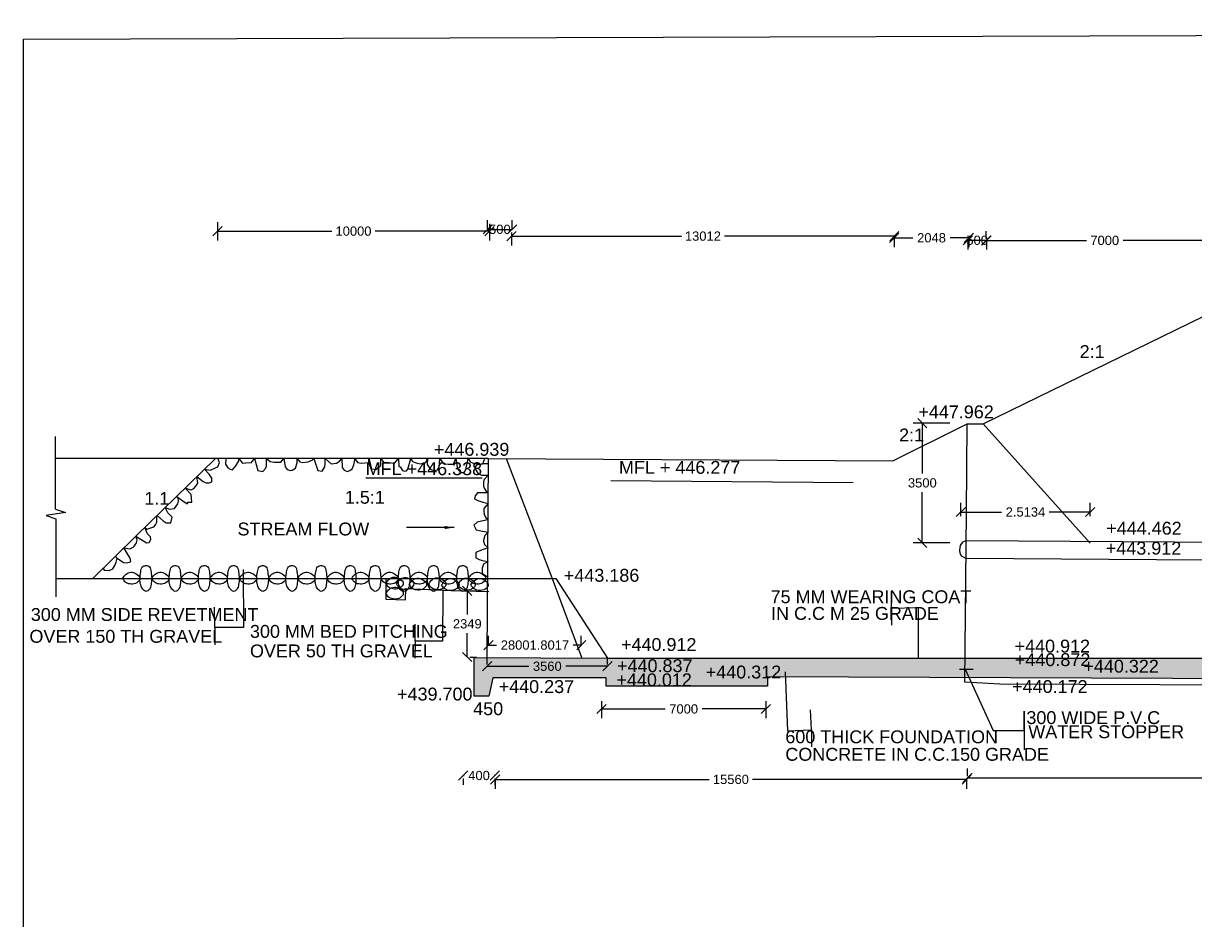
# Model space of a CAD drawing. Header units: inches. Extents: x 112 to 101600, y 95 to 62139.
# Drawn here: x 112.84 to 135.6, y 145.14 to 162.56 of the extents above; entities that cross this region are included whole.
import ezdxf

# ---------------------------------------------------------------- set-up
doc = ezdxf.new("R2010")
doc.units = ezdxf.units.IN
doc.header["$MEASUREMENT"] = 0
doc.layers.add('DRAWING', color=7, linetype='Continuous')
doc.styles.get("Standard").update_dxf_attribs({"font": 'arial.ttf'})
doc.dimstyles.get("Standard").update_dxf_attribs({"dimtxt": 0.18, "dimasz": 0.18, "dimexe": 0.18, "dimexo": 0.0625, "dimgap": 0.09, "dimtad": 0, "dimtih": 1, "dimtoh": 1, "dimdec": 4, "dimzin": 0, "dimdsep": 46, "dimtxsty": 'Standard', "dimblk": 'OBLIQUE', "dimcen": 0.09, "dimadec": 0, "dimazin": 0, "dimtfac": 1, "dimtdec": 4, "dimtofl": 0, "dimtmove": 0, "dimatfit": 3, "dimfxl": 1, "dimtolj": 1, "dimtzin": 0, "dimarcsym": 0})
pattern_1 = [(50, (0, 0), (0.3586301, -0.03137607), [0.0375, -0.4125]), (355, (0, 0), (-0.06937567, 0.37609607), [0.03, -0.33]), (100.4514, (0.0299, -0.0026), (0.2892547, 0.34471977), [0.0318701, -0.35057106]), (46.1842, (0, 0.1), (0.5336205, -0.0827595), [0.05625, -0.61875]), (96.6356, (0.04447, 0.0931), (0.4673314, 0.4870589), [0.0478051, -0.5258565]), (351.1842, (0, 0.1), (0.467331, 0.4870593), [0.045, -0.495]), (21, (0.05, 0.075), (0.29845353, -0.20130945), [0.0375, -0.4125]), (326, (0.05, 0.075), (0.12165767, 0.362575), [0.03, -0.33]), (71.4514, (0.07487, 0.05822), (0.4201113, 0.16126525), [0.0318701, -0.35057106]), (37.5, (0, 0), (0.00607993, 0.16644693), [0, -0.326, 0, -0.335, 0, -0.33125]), (7.5, (0, 0), (0.13153477, 0.19720586), [0, -0.191, 0, -0.3185, 0, -0.12625]), (327.5, (-0.1115, 0), (0.26691122, -0.011277436), [0, -0.125, 0, -0.39, 0, -0.5175]), (317.5, (-0.1615, 0), (0.29159308, 0.0500525), [0, -0.1625, 0, -0.259, 0, -0.3675])]

# ---------------------------------------------------------------- blocks, each defined once
blk = doc.blocks.new('_Oblique')
at = {"color": 0, "linetype": 'ByBlock', "lineweight": -2}
blk.add_line((-0.5, -0.5), (0.5, 0.5), dxfattribs=at)
blk = doc.blocks.new('*D193')
at = {"layer": 'Defpoints', "color": 0, "transparency": 16777216}
for p in [(116.612, 158.755), (121.901, 158.728), (121.901, 158.52)]:
    blk.add_point(p, dxfattribs=at)
at = {"layer": 'DRAWING', "color": 0, "lineweight": -2, "transparency": 16777216}
for p, q in [((116.612, 158.692), (116.612, 158.34)), ((121.901, 158.665), (121.901, 158.34)), ((116.612, 158.52), (118.837, 158.52)), ((121.901, 158.52), (119.676, 158.52))]:
    blk.add_line(p, q, dxfattribs=at)
at = {"layer": 'DRAWING', "color": 0, "lineweight": -2, "transparency": 16777216, "xscale": 0.18, "yscale": 0.18, "zscale": 0.18, "rotation": 180}
blk.add_blockref('_Oblique', (116.612, 158.52), dxfattribs=at)
at = {"layer": 'DRAWING', "color": 0, "lineweight": -2, "transparency": 16777216, "xscale": 0.18, "yscale": 0.18, "zscale": 0.18}
blk.add_blockref('_Oblique', (121.901, 158.52), dxfattribs=at)
at = {"layer": 'DRAWING', "color": 0, "transparency": 16777216, "insert": (119.257, 158.52), "char_height": 0.18, "attachment_point": 5}
blk.add_mtext('\\A1;10000', dxfattribs=at)
blk = doc.blocks.new('*D194')
at = {"layer": 'Defpoints', "color": 0, "transparency": 16777216}
for p in [(121.864, 158.508), (122.338, 158.555), (122.338, 158.496)]:
    blk.add_point(p, dxfattribs=at)
at = {"layer": 'DRAWING', "color": 0, "lineweight": -2, "transparency": 16777216}
for p, q in [((121.864, 158.57), (121.864, 158.735)), ((122.338, 158.558), (122.338, 158.735)), ((121.864, 158.555), (122.338, 158.555))]:
    blk.add_line(p, q, dxfattribs=at)
at = {"layer": 'DRAWING', "color": 0, "lineweight": -2, "transparency": 16777216, "xscale": 0.18, "yscale": 0.18, "zscale": 0.18, "rotation": 180}
blk.add_blockref('_Oblique', (121.864, 158.555), dxfattribs=at)
at = {"layer": 'DRAWING', "color": 0, "lineweight": -2, "transparency": 16777216, "xscale": 0.18, "yscale": 0.18, "zscale": 0.18}
blk.add_blockref('_Oblique', (122.338, 158.555), dxfattribs=at)
at = {"layer": 'DRAWING', "color": 0, "transparency": 16777216, "insert": (122.101, 158.555), "char_height": 0.18, "attachment_point": 5}
blk.add_mtext('\\A1;500', dxfattribs=at)
blk = doc.blocks.new('*D195')
at = {"layer": 'Defpoints', "color": 0, "transparency": 16777216}
for p in [(122.327, 158.555), (129.767, 158.476), (129.767, 158.423)]:
    blk.add_point(p, dxfattribs=at)
at = {"layer": 'DRAWING', "color": 0, "lineweight": -2, "transparency": 16777216}
for p, q in [((122.327, 158.493), (122.327, 158.243)), ((122.327, 158.423), (125.628, 158.423)), ((129.767, 158.423), (126.467, 158.423)), ((129.767, 158.413), (129.767, 158.243))]:
    blk.add_line(p, q, dxfattribs=at)
at = {"layer": 'DRAWING', "color": 0, "lineweight": -2, "transparency": 16777216, "xscale": 0.18, "yscale": 0.18, "zscale": 0.18, "rotation": 180}
blk.add_blockref('_Oblique', (122.327, 158.423), dxfattribs=at)
at = {"layer": 'DRAWING', "color": 0, "lineweight": -2, "transparency": 16777216, "xscale": 0.18, "yscale": 0.18, "zscale": 0.18}
blk.add_blockref('_Oblique', (129.767, 158.423), dxfattribs=at)
at = {"layer": 'DRAWING', "color": 0, "transparency": 16777216, "insert": (126.047, 158.423), "char_height": 0.18, "attachment_point": 5}
blk.add_mtext('\\A1;13012', dxfattribs=at)
blk = doc.blocks.new('*D196')
at = {"layer": 'Defpoints', "color": 0, "transparency": 16777216}
for p in [(129.763, 158.409), (131.216, 158.409), (131.216, 158.39)]:
    blk.add_point(p, dxfattribs=at)
at = {"layer": 'DRAWING', "color": 0, "lineweight": -2, "transparency": 16777216}
for p, q in [((129.763, 158.39), (130.129, 158.39)), ((129.763, 158.346), (129.763, 158.21)), ((131.216, 158.39), (130.85, 158.39)), ((131.216, 158.346), (131.216, 158.21))]:
    blk.add_line(p, q, dxfattribs=at)
at = {"layer": 'DRAWING', "color": 0, "lineweight": -2, "transparency": 16777216, "xscale": 0.18, "yscale": 0.18, "zscale": 0.18, "rotation": 180}
blk.add_blockref('_Oblique', (129.763, 158.39), dxfattribs=at)
at = {"layer": 'DRAWING', "color": 0, "lineweight": -2, "transparency": 16777216, "xscale": 0.18, "yscale": 0.18, "zscale": 0.18}
blk.add_blockref('_Oblique', (131.216, 158.39), dxfattribs=at)
at = {"layer": 'DRAWING', "color": 0, "transparency": 16777216, "insert": (130.49, 158.39), "char_height": 0.18, "attachment_point": 5}
blk.add_mtext('\\A1;2048', dxfattribs=at)
blk = doc.blocks.new('*D197')
at = {"layer": 'Defpoints', "color": 0, "transparency": 16777216}
for p in [(131.193, 158.385), (131.561, 158.385), (131.561, 158.342)]:
    blk.add_point(p, dxfattribs=at)
at = {"layer": 'DRAWING', "color": 0, "lineweight": -2, "transparency": 16777216}
for p, q in [((131.193, 158.342), (131.561, 158.342)), ((131.193, 158.323), (131.193, 158.162)), ((131.561, 158.323), (131.561, 158.162))]:
    blk.add_line(p, q, dxfattribs=at)
at = {"layer": 'DRAWING', "color": 0, "lineweight": -2, "transparency": 16777216, "xscale": 0.18, "yscale": 0.18, "zscale": 0.18, "rotation": 180}
blk.add_blockref('_Oblique', (131.193, 158.342), dxfattribs=at)
at = {"layer": 'DRAWING', "color": 0, "lineweight": -2, "transparency": 16777216, "xscale": 0.18, "yscale": 0.18, "zscale": 0.18}
blk.add_blockref('_Oblique', (131.561, 158.342), dxfattribs=at)
at = {"layer": 'DRAWING', "color": 0, "transparency": 16777216, "insert": (131.377, 158.342), "char_height": 0.18, "attachment_point": 5}
blk.add_mtext('\\A1;500', dxfattribs=at)
blk = doc.blocks.new('*D198')
at = {"layer": 'Defpoints', "color": 0, "transparency": 16777216}
for p in [(131.551, 158.316), (136.162, 158.34), (136.162, 158.316)]:
    blk.add_point(p, dxfattribs=at)
at = {"layer": 'DRAWING', "color": 0, "lineweight": -2, "transparency": 16777216}
for p, q in [((131.551, 158.378), (131.551, 158.52)), ((136.162, 158.378), (136.162, 158.52)), ((131.551, 158.34), (133.499, 158.34)), ((136.162, 158.34), (134.214, 158.34))]:
    blk.add_line(p, q, dxfattribs=at)
at = {"layer": 'DRAWING', "color": 0, "lineweight": -2, "transparency": 16777216, "xscale": 0.18, "yscale": 0.18, "zscale": 0.18, "rotation": 180}
blk.add_blockref('_Oblique', (131.551, 158.34), dxfattribs=at)
at = {"layer": 'DRAWING', "color": 0, "lineweight": -2, "transparency": 16777216, "xscale": 0.18, "yscale": 0.18, "zscale": 0.18}
blk.add_blockref('_Oblique', (136.162, 158.34), dxfattribs=at)
at = {"layer": 'DRAWING', "color": 0, "transparency": 16777216, "insert": (133.856, 158.34), "char_height": 0.18, "attachment_point": 5}
blk.add_mtext('\\A1;7000', dxfattribs=at)
blk = doc.blocks.new('*D212')
at = {"layer": 'Defpoints', "color": 0, "transparency": 16777216}
for p in [(121.453, 151.53), (121.453, 150.243), (121.468, 150.243)]:
    blk.add_point(p, dxfattribs=at)
at = {"layer": 'DRAWING', "color": 0, "lineweight": -2, "transparency": 16777216}
for p, q in [((121.468, 151.53), (121.468, 151.069)), ((121.516, 151.53), (121.648, 151.53)), ((121.468, 150.243), (121.468, 150.705)), ((121.516, 150.243), (121.648, 150.243))]:
    blk.add_line(p, q, dxfattribs=at)
at = {"layer": 'DRAWING', "color": 0, "lineweight": -2, "transparency": 16777216, "xscale": 0.18, "yscale": 0.18, "zscale": 0.18}
for p, rotation in [((121.468, 151.53), 90), ((121.468, 150.243), 270)]:
    blk.add_blockref('_Oblique', p, dxfattribs=dict(at, rotation=rotation))
at = {"layer": 'DRAWING', "color": 0, "transparency": 16777216, "insert": (121.468, 150.887), "char_height": 0.18, "attachment_point": 5}
blk.add_mtext('\\A1;2349', dxfattribs=at)
blk = doc.blocks.new('*D213')
at = {"layer": 'Defpoints', "color": 0, "transparency": 16777216}
for p in [(123.684, 150.475), (121.883, 150.401), (123.684, 150.401)]:
    blk.add_point(p, dxfattribs=at)
at = {"layer": 'DRAWING', "color": 0, "lineweight": -2, "transparency": 16777216}
for p, q in [((121.883, 150.464), (121.883, 150.655)), ((121.883, 150.475), (122.039, 150.475)), ((123.684, 150.475), (123.528, 150.475)), ((123.684, 150.464), (123.684, 150.655))]:
    blk.add_line(p, q, dxfattribs=at)
at = {"layer": 'DRAWING', "color": 0, "lineweight": -2, "transparency": 16777216, "xscale": 0.18, "yscale": 0.18, "zscale": 0.18, "rotation": 180}
blk.add_blockref('_Oblique', (121.883, 150.475), dxfattribs=at)
at = {"layer": 'DRAWING', "color": 0, "lineweight": -2, "transparency": 16777216, "xscale": 0.18, "yscale": 0.18, "zscale": 0.18}
blk.add_blockref('_Oblique', (123.684, 150.475), dxfattribs=at)
at = {"layer": 'DRAWING', "color": 0, "transparency": 16777216, "insert": (122.783, 150.475), "char_height": 0.18, "attachment_point": 5}
blk.add_mtext('\\A1;28001.8017', dxfattribs=at)
blk = doc.blocks.new('*D214')
at = {"layer": 'Defpoints', "color": 0, "transparency": 16777216}
for p in [(121.856, 150.036), (124.191, 150.063), (124.191, 150.036)]:
    blk.add_point(p, dxfattribs=at)
at = {"layer": 'DRAWING', "color": 0, "lineweight": -2, "transparency": 16777216}
for p, q in [((121.856, 150.099), (121.856, 150.243)), ((124.191, 150.099), (124.191, 150.243)), ((121.856, 150.063), (122.665, 150.063)), ((124.191, 150.063), (123.382, 150.063))]:
    blk.add_line(p, q, dxfattribs=at)
at = {"layer": 'DRAWING', "color": 0, "lineweight": -2, "transparency": 16777216, "xscale": 0.18, "yscale": 0.18, "zscale": 0.18, "rotation": 180}
blk.add_blockref('_Oblique', (121.856, 150.063), dxfattribs=at)
at = {"layer": 'DRAWING', "color": 0, "lineweight": -2, "transparency": 16777216, "xscale": 0.18, "yscale": 0.18, "zscale": 0.18}
blk.add_blockref('_Oblique', (124.191, 150.063), dxfattribs=at)
at = {"layer": 'DRAWING', "color": 0, "transparency": 16777216, "insert": (123.023, 150.063), "char_height": 0.18, "attachment_point": 5}
blk.add_mtext('\\A1;3560', dxfattribs=at)
blk = doc.blocks.new('*D215')
at = {"layer": 'Defpoints', "color": 0, "transparency": 16777216}
for p in [(130.908, 154.789), (130.311, 152.464), (130.908, 152.464)]:
    blk.add_point(p, dxfattribs=at)
at = {"layer": 'DRAWING', "color": 0, "lineweight": -2, "transparency": 16777216}
for p, q in [((130.846, 154.789), (130.131, 154.789)), ((130.311, 154.789), (130.311, 153.809)), ((130.311, 152.464), (130.311, 153.445)), ((130.846, 152.464), (130.131, 152.464))]:
    blk.add_line(p, q, dxfattribs=at)
at = {"layer": 'DRAWING', "color": 0, "lineweight": -2, "transparency": 16777216, "xscale": 0.18, "yscale": 0.18, "zscale": 0.18}
for p, rotation in [((130.311, 154.789), 90), ((130.311, 152.464), 270)]:
    blk.add_blockref('_Oblique', p, dxfattribs=dict(at, rotation=rotation))
at = {"layer": 'DRAWING', "color": 0, "transparency": 16777216, "insert": (130.311, 153.627), "char_height": 0.18, "attachment_point": 5}
blk.add_mtext('\\A1;3500', dxfattribs=at)
blk = doc.blocks.new('*D216')
at = {"layer": 'Defpoints', "color": 0, "transparency": 16777216}
for p in [(133.571, 153.061), (131.058, 152.92), (133.571, 152.92)]:
    blk.add_point(p, dxfattribs=at)
at = {"layer": 'DRAWING', "color": 0, "lineweight": -2, "transparency": 16777216}
for p, q in [((131.058, 152.983), (131.058, 153.241)), ((133.571, 152.983), (133.571, 153.241)), ((131.058, 153.061), (131.85, 153.061)), ((133.571, 153.061), (132.779, 153.061))]:
    blk.add_line(p, q, dxfattribs=at)
at = {"layer": 'DRAWING', "color": 0, "lineweight": -2, "transparency": 16777216, "xscale": 0.18, "yscale": 0.18, "zscale": 0.18, "rotation": 180}
blk.add_blockref('_Oblique', (131.058, 153.061), dxfattribs=at)
at = {"layer": 'DRAWING', "color": 0, "lineweight": -2, "transparency": 16777216, "xscale": 0.18, "yscale": 0.18, "zscale": 0.18}
blk.add_blockref('_Oblique', (133.571, 153.061), dxfattribs=at)
at = {"layer": 'DRAWING', "color": 0, "transparency": 16777216, "insert": (132.315, 153.061), "char_height": 0.18, "attachment_point": 5}
blk.add_mtext('\\A1;2.5134', dxfattribs=at)
blk = doc.blocks.new('*D228')
at = {"layer": 'Defpoints', "color": 0, "transparency": 16777216}
for p in [(121.388, 147.946), (122.006, 147.946), (122.006, 147.939)]:
    blk.add_point(p, dxfattribs=at)
at = {"layer": 'DRAWING', "color": 0, "lineweight": -2, "transparency": 16777216}
for p, q in [((121.388, 147.939), (121.405, 147.939)), ((122.006, 147.939), (121.989, 147.939)), ((121.388, 147.884), (121.388, 147.759)), ((122.006, 147.884), (122.006, 147.759))]:
    blk.add_line(p, q, dxfattribs=at)
at = {"layer": 'DRAWING', "color": 0, "lineweight": -2, "transparency": 16777216, "xscale": 0.18, "yscale": 0.18, "zscale": 0.18, "rotation": 180}
blk.add_blockref('_Oblique', (121.388, 147.939), dxfattribs=at)
at = {"layer": 'DRAWING', "color": 0, "lineweight": -2, "transparency": 16777216, "xscale": 0.18, "yscale": 0.18, "zscale": 0.18}
blk.add_blockref('_Oblique', (122.006, 147.939), dxfattribs=at)
at = {"layer": 'DRAWING', "color": 0, "transparency": 16777216, "insert": (121.697, 147.939), "char_height": 0.18, "attachment_point": 5}
blk.add_mtext('\\A1;400', dxfattribs=at)
blk = doc.blocks.new('*D229')
at = {"layer": 'Defpoints', "color": 0, "transparency": 16777216}
for p in [(122.01, 147.946), (131.172, 147.946), (131.172, 147.863)]:
    blk.add_point(p, dxfattribs=at)
at = {"layer": 'DRAWING', "color": 0, "lineweight": -2, "transparency": 16777216}
for p, q in [((122.01, 147.884), (122.01, 147.683)), ((122.01, 147.863), (126.171, 147.863)), ((131.172, 147.863), (127.011, 147.863)), ((131.172, 147.884), (131.172, 147.683))]:
    blk.add_line(p, q, dxfattribs=at)
at = {"layer": 'DRAWING', "color": 0, "lineweight": -2, "transparency": 16777216, "xscale": 0.18, "yscale": 0.18, "zscale": 0.18, "rotation": 180}
blk.add_blockref('_Oblique', (122.01, 147.863), dxfattribs=at)
at = {"layer": 'DRAWING', "color": 0, "lineweight": -2, "transparency": 16777216, "xscale": 0.18, "yscale": 0.18, "zscale": 0.18}
blk.add_blockref('_Oblique', (131.172, 147.863), dxfattribs=at)
at = {"layer": 'DRAWING', "color": 0, "transparency": 16777216, "insert": (126.591, 147.863), "char_height": 0.18, "attachment_point": 5}
blk.add_mtext('\\A1;15560', dxfattribs=at)
blk = doc.blocks.new('*D230')
at = {"layer": 'Defpoints', "color": 0, "transparency": 16777216}
for p in [(131.187, 147.863), (171, 147.897), (171, 147.863)]:
    blk.add_point(p, dxfattribs=at)
at = {"layer": 'DRAWING', "color": 0, "lineweight": -2, "transparency": 16777216}
for p, q in [((131.187, 147.925), (131.187, 148.077)), ((171, 147.925), (171, 148.077)), ((131.187, 147.897), (150.664, 147.897)), ((171, 147.897), (151.522, 147.897))]:
    blk.add_line(p, q, dxfattribs=at)
at = {"layer": 'DRAWING', "color": 0, "lineweight": -2, "transparency": 16777216, "xscale": 0.18, "yscale": 0.18, "zscale": 0.18, "rotation": 180}
blk.add_blockref('_Oblique', (131.187, 147.897), dxfattribs=at)
at = {"layer": 'DRAWING', "color": 0, "lineweight": -2, "transparency": 16777216, "xscale": 0.18, "yscale": 0.18, "zscale": 0.18}
blk.add_blockref('_Oblique', (171, 147.897), dxfattribs=at)
at = {"layer": 'DRAWING', "color": 0, "transparency": 16777216, "insert": (151.093, 147.897), "char_height": 0.18, "attachment_point": 5}
blk.add_mtext('\\A1;61750', dxfattribs=at)
blk = doc.blocks.new('*D285')
at = {"layer": 'Defpoints', "color": 0, "transparency": 16777216}
for p in [(124.074, 149.445), (127.272, 149.445), (127.272, 149.233)]:
    blk.add_point(p, dxfattribs=at)
at = {"layer": 'DRAWING', "color": 0, "lineweight": -2, "transparency": 16777216}
for p, q in [((124.074, 149.383), (124.074, 149.053)), ((127.272, 149.383), (127.272, 149.053)), ((124.074, 149.233), (125.316, 149.233)), ((127.272, 149.233), (126.031, 149.233))]:
    blk.add_line(p, q, dxfattribs=at)
at = {"layer": 'DRAWING', "color": 0, "lineweight": -2, "transparency": 16777216, "xscale": 0.18, "yscale": 0.18, "zscale": 0.18, "rotation": 180}
blk.add_blockref('_Oblique', (124.074, 149.233), dxfattribs=at)
at = {"layer": 'DRAWING', "color": 0, "lineweight": -2, "transparency": 16777216, "xscale": 0.18, "yscale": 0.18, "zscale": 0.18}
blk.add_blockref('_Oblique', (127.272, 149.233), dxfattribs=at)
at = {"layer": 'DRAWING', "color": 0, "transparency": 16777216, "insert": (125.673, 149.233), "char_height": 0.18, "attachment_point": 5}
blk.add_mtext('\\A1;7000', dxfattribs=at)

msp = doc.modelspace()

# ---------------------------------------------------------------- hatches: boundary and pattern name
at = {"layer": 'DRAWING'}
h = msp.add_hatch(dxfattribs=at)
h.set_pattern_fill('AR-CONC', color=256, scale=0.05, style=0)
h.set_pattern_definition(pattern_1)
h.paths.add_polyline_path([(171.01714, 150.22027), (131.14346, 150.22027), (131.13982, 149.84155), (136.74573, 149.8178), (169.69205, 149.83565), (171.02123, 149.84744)])
h.paths.add_polyline_path([(166.0249, 149.77035), (167.61894, 149.77035), (167.61894, 150.15328), (166.0249, 150.15328)], flags=9)
h.paths.add_polyline_path([(164.40957, 149.84161), (166.00362, 149.84161), (166.00362, 150.22454), (164.40957, 150.22454)], flags=9)
h.paths.add_polyline_path([(164.46233, 150.14898), (166.05638, 150.14898), (166.05638, 150.53191), (164.46233, 150.53191)], flags=9)
h.paths.add_polyline_path([(133.37712, 149.87186), (134.97117, 149.87186), (134.97117, 150.25479), (133.37712, 150.25479)], flags=9)
h.paths.add_polyline_path([(132.04576, 149.99852), (133.63981, 149.99852), (133.63981, 150.38145), (132.04576, 150.38145)], flags=9)
h = msp.add_hatch(dxfattribs=at)
h.set_pattern_fill('AR-CONC', color=256, scale=0.05, style=0)
h.set_pattern_definition(pattern_1)
h.paths.add_polyline_path([(131.14346, 150.22027), (124.19307, 150.22027), (121.6001, 150.23347), (121.6001, 149.48486), (121.88752, 149.48486), (121.9667, 149.83715), (124.16836, 149.83715), (124.16836, 149.67486), (127.30301, 149.67486), (127.30378, 149.85781), (131.13982, 149.84155)])

# ---------------------------------------------------------------- linework, layer by layer
msp.add_lwpolyline([(112.84261, 162.25452), (210.20038, 162.55791), (210.6973, 95.15233), (112.84261, 95.15233)], close=True, dxfattribs=at)
for points in [[(121.8718, 154.10108), (129.73642, 154.05626), (131.18111, 154.77721), (131.49127, 154.77721), (136.04696, 157.00058), (141.673, 157.00058), (142.39429, 156.62666), (143.10936, 156.28125), (145.51713, 155.08041), (148.75609, 153.29808), (149.77042, 153.31469), (155.01838, 153.34165), (156.34616, 154.02652), (161.11053, 156.40261), (163.00254, 157.35074), (163.66731, 157.34843), (164.17444, 156.99732), (166.1482, 156.99732), (170.64577, 154.76554)], [(170.97815, 154.77154), (171.00045, 151.74053), (171.02224, 149.75524), (171.02041, 149.72883), (165.69386, 149.70872), (159.4535, 149.7146), (151.5706, 149.65347), (141.15015, 149.67809), (131.81956, 149.71731), (131.139, 149.75576), (131.17073, 153.05475), (131.18111, 154.77721)], [(131.49127, 154.77721), (133.57353, 152.4559)], [(113.46466, 153.11584), (113.46466, 154.53034)], [(121.8718, 154.10108), (113.46466, 154.10108)], [(114.18857, 151.76914), (115.02889, 152.59015), (116.5761, 154.10108)], [(114.66308, 152.16674), (114.78451, 152.08205), (114.84066, 152.07173), (114.90138, 152.08777), (114.92778, 152.09922), (114.91746, 152.1633), (114.79645, 152.36305), (114.90965, 152.34873), (114.97783, 152.37954), (114.99579, 152.39753), (115.0357, 152.4502), (115.05497, 152.51314), (115.02889, 152.59015), (115.23369, 152.46303), (115.28899, 152.46819), (115.32115, 152.52855), (115.31339, 152.57992), (115.25296, 152.63901), (115.20433, 152.76147), (115.23894, 152.72568), (115.31607, 152.75136), (115.37394, 152.77319), (115.40866, 152.81173), (115.43306, 152.8644), (115.43437, 152.95302), (115.43959, 152.99122), (115.5578, 152.88752), (115.61823, 152.85283), (115.70437, 152.84898), (115.73396, 152.95815), (115.65038, 153.04805), (115.59966, 153.14753), (115.68134, 153.11445), (115.77905, 153.12859), (115.84593, 153.21849), (115.8575, 153.27116), (115.84724, 153.3341), (115.81964, 153.36236), (116.02209, 153.22105), (116.04256, 153.25039), (116.11365, 153.25598), (116.10786, 153.32963), (116.10219, 153.40173), (115.98394, 153.52281), (116.10076, 153.49102), (116.15224, 153.51929), (116.19209, 153.56296), (116.23063, 153.62204), (116.21523, 153.74868), (116.33621, 153.6535), (116.39533, 153.62653), (116.45063, 153.62653), (116.5008, 153.65093), (116.50462, 153.719), (116.4532, 153.79992), (116.36265, 153.89264), (116.47509, 153.87314), (116.53164, 153.90139), (116.62081, 153.93803), (116.65427, 154.02664), (116.62081, 154.10108)], [(116.77382, 154.10108), (116.76869, 153.99198), (116.81499, 153.91747), (116.85997, 153.89564), (116.90757, 153.88409), (116.968, 153.95729), (117.02587, 154.05876), (117.02587, 154.10108), (117.09912, 154.01381), (117.16474, 154.01638), (117.27403, 154.02279), (117.33509, 154.10108)], [(117.33509, 154.10108), (117.39957, 153.86594), (117.49289, 153.84941), (117.54694, 153.90569), (117.5661, 153.95409), (117.5661, 154.10108), (117.63605, 154.04163), (117.71603, 154.02923), (117.8479, 154.027), (117.90536, 154.10108), (117.928, 153.94102), (117.96853, 153.88699), (118.02491, 153.8701), (118.06323, 153.87461), (118.1297, 153.91626), (118.16237, 154.01643), (118.16237, 154.10108), (118.21647, 154.03558), (118.26943, 154.02094), (118.36743, 154.03895), (118.45198, 154.07159), (118.4835, 154.10108), (118.56275, 153.86525), (118.65066, 153.85288), (118.69798, 153.93955), (118.70584, 154.01384), (118.70584, 154.10108), (118.82306, 153.99695), (118.92784, 154.01046), (118.98195, 154.04648), (119.02812, 154.10108), (119.03924, 153.92337), (119.07613, 153.87233), (119.13576, 153.84682), (119.18399, 153.86525), (119.23365, 153.90068), (119.26204, 153.97723), (119.28045, 154.07787), (119.28045, 154.10108), (119.33153, 154.02683), (119.40394, 154.00982), (119.5529, 154.02683), (119.5529, 154.10108), (119.60729, 153.89799), (119.69241, 153.88666), (119.78893, 153.96746), (119.78893, 154.04684), (119.78893, 154.10108), (119.84708, 154.02132), (119.94502, 154.02275), (120.05283, 154.01282), (120.1295, 154.10108), (120.13692, 153.94591), (120.16343, 153.93753), (120.21166, 153.86773), (120.2417, 153.85656), (120.28851, 153.86354), (120.31433, 153.89355), (120.36821, 154.10108), (120.40458, 154.04401), (120.47373, 154.01747), (120.55549, 154.00003), (120.59186, 154.0049), (120.66033, 154.02306), (120.69733, 154.10108), (120.691, 153.98728), (120.73341, 153.91698), (120.7569, 153.88571), (120.82731, 153.86563), (120.88985, 153.88013), (120.92229, 153.93593), (120.93346, 154.10108), (120.99937, 154.00179), (121.09549, 153.98839), (121.19714, 153.99398), (121.24742, 154.10108), (121.27359, 153.92622), (121.29257, 153.87823), (121.34399, 153.82912), (121.40545, 153.83135), (121.44228, 153.88937), (121.48812, 154.10108), (121.52608, 154.0356), (121.57973, 154.01215), (121.70601, 153.98872), (121.76855, 153.99652), (121.80994, 154.10108)], [(121.85575, 150.24305), (121.87773, 154.10105)], [(122.22192, 154.09909), (123.11666, 151.76914), (123.6917, 150.22282)], [(121.8718, 153.99554), (121.76855, 153.99652), (121.64655, 153.96988), (121.60704, 153.91762), (121.67021, 153.818), (121.74329, 153.77462), (121.8718, 153.77462), (121.7966, 153.69325), (121.7848, 153.65084), (121.78081, 153.57194), (121.79466, 153.52756), (121.85389, 153.43535), (121.8718, 153.45015)], [(124.26056, 153.6771), (128.96863, 153.63243)], [(121.85389, 153.43535), (121.66433, 153.43438), (121.62283, 153.3742), (121.61097, 153.31502), (121.6722, 153.28347), (121.77191, 153.25486), (121.8718, 153.22429), (121.78981, 153.13104), (121.78782, 153.07974), (121.79768, 153.02056), (121.8194, 152.96435), (121.8718, 152.91372), (121.80065, 152.89597), (121.65943, 152.86243), (121.59723, 152.80325), (121.64375, 152.71375), (121.76422, 152.69203), (121.8718, 152.66837), (121.8096, 152.60722), (121.79084, 152.53818), (121.78497, 152.4938), (121.80076, 152.43067), (121.8718, 152.36417), (121.76023, 152.32868), (121.63383, 152.27444), (121.63486, 152.17285), (121.69706, 152.14085), (121.79187, 152.11521), (121.8718, 152.09647), (121.784, 152.04584), (121.75635, 151.96694), (121.75829, 151.86437), (121.8718, 151.79731)], [(113.46466, 153.11584), (113.66031, 153.04915), (113.28245, 152.99281), (113.47489, 152.92873), (113.47489, 151.4156)], [(131.16546, 152.50725), (139.2808, 152.45361), (151.20042, 152.38213), (160.42719, 152.46979), (170.99478, 152.51145), (171.07364, 152.46312), (171.11788, 152.385), (171.12409, 152.32741), (171.09426, 152.21537), (170.987, 152.13987), (146.8705, 152.04928), (131.1621, 152.15735), (131.07305, 152.20428), (131.04694, 152.26263), (131.03948, 152.32098), (131.05564, 152.41163), (131.07999, 152.45041), (131.10165, 152.48492), (131.16546, 152.50725)], [(114.39041, 151.96634), (114.4144, 151.92983), (114.50607, 151.92752), (114.58172, 151.95843), (114.61838, 152.02253), (114.64472, 152.08663), (114.66308, 152.16674), (114.63009, 152.20051)], [(117.11408, 151.94285), (117.11869, 150.81864), (116.55929, 150.81635), (116.55766, 151.21277)], [(113.47489, 151.76914), (123.18605, 151.76914), (124.19307, 150.22027), (177.40173, 150.22027), (186.06814, 150.33295), (186.07684, 149.66434), (185.77407, 149.65061), (185.58624, 149.97658), (169.69205, 149.83565), (136.74573, 149.8178), (127.30378, 149.85781), (127.30301, 149.67486), (124.16836, 149.67486), (124.16836, 149.83715), (121.9667, 149.83715), (121.88752, 149.48486), (121.6001, 149.48486), (121.6001, 150.23347), (124.19307, 150.22027)], [(119.88334, 151.76914), (119.88334, 151.36542), (120.26581, 151.35576), (120.27132, 151.57395), (121.15716, 151.53608), (121.88861, 151.51877)], [(120.9912, 151.54317), (120.98483, 150.54926), (120.45241, 150.55267), (120.45451, 150.88021)], [(129.70249, 151.52151), (129.709, 150.86236)], [(129.70574, 151.19194), (130.23214, 151.20493), (130.23214, 150.22027)], [(116.55929, 150.81635), (116.56068, 150.47786)], [(120.45241, 150.55267), (120.45027, 150.21879)], [(131.03217, 150.00961), (131.2959, 150.00961)], [(131.14144, 150.00961), (131.6897, 148.81604), (132.29232, 148.81604), (132.29232, 149.18899)], [(127.64765, 149.95442), (127.691, 148.8112), (128.15533, 148.82881), (128.14059, 149.21754)], [(132.29232, 149.18899), (132.29232, 148.81604), (132.29232, 148.44221)], [(128.15533, 148.82881), (128.15712, 148.50038)]]:
    msp.add_lwpolyline(points, dxfattribs=at)
for points in [[(114.76957, 151.76914), (114.83696, 151.85523), (114.92681, 151.89184), (115.03558, 151.85996), (115.1077, 151.76914), (115.04385, 151.68517), (114.93747, 151.66036), (114.83456, 151.68987), (114.77026, 151.76875)], [(115.33677, 151.76914), (115.32212, 151.89642), (115.28968, 151.99407), (115.21784, 152.02084), (115.15713, 151.99357), (115.12121, 151.89854), (115.1077, 151.76914), (115.12121, 151.64421), (115.16249, 151.56177), (115.224, 151.51893), (115.29036, 151.55692), (115.32348, 151.6539), (115.33677, 151.76914)], [(115.33677, 151.76914), (115.40415, 151.85523), (115.494, 151.89184), (115.60278, 151.85996), (115.67489, 151.76914), (115.61104, 151.68517), (115.50466, 151.66036), (115.40176, 151.68987), (115.33745, 151.76875)], [(115.90396, 151.76914), (115.88931, 151.89642), (115.85687, 151.99407), (115.78504, 152.02084), (115.72432, 151.99357), (115.68841, 151.89854), (115.67489, 151.76914), (115.68841, 151.64421), (115.72968, 151.56177), (115.7912, 151.51893), (115.85756, 151.55692), (115.89068, 151.6539), (115.90396, 151.76914)], [(115.90396, 151.76914), (115.97135, 151.85523), (116.0612, 151.89184), (116.16997, 151.85996), (116.24209, 151.76914), (116.17824, 151.68517), (116.07186, 151.66036), (115.96895, 151.68987), (115.90465, 151.76875)], [(116.47116, 151.76914), (116.45651, 151.89642), (116.42407, 151.99407), (116.35223, 152.02084), (116.29152, 151.99357), (116.2556, 151.89854), (116.24209, 151.76914), (116.2556, 151.64421), (116.29688, 151.56177), (116.35839, 151.51893), (116.42475, 151.55692), (116.45787, 151.6539), (116.47116, 151.76914)], [(116.47116, 151.76914), (116.53854, 151.85523), (116.62839, 151.89184), (116.73717, 151.85996), (116.80928, 151.76914), (116.74543, 151.68517), (116.63905, 151.66036), (116.53615, 151.68987), (116.47184, 151.76875)], [(117.03835, 151.76914), (117.0237, 151.89642), (116.99126, 151.99407), (116.91943, 152.02084), (116.85871, 151.99357), (116.8228, 151.89854), (116.80928, 151.76914), (116.8228, 151.64421), (116.86407, 151.56177), (116.92559, 151.51893), (116.99195, 151.55692), (117.02507, 151.6539), (117.03835, 151.76914)], [(117.03835, 151.76914), (117.10574, 151.85523), (117.19559, 151.89184), (117.30436, 151.85996), (117.37648, 151.76914), (117.31263, 151.68517), (117.20625, 151.66036), (117.10334, 151.68987), (117.03904, 151.76875)], [(117.60555, 151.76914), (117.5909, 151.89642), (117.55846, 151.99407), (117.48662, 152.02084), (117.42591, 151.99357), (117.38999, 151.89854), (117.37648, 151.76914), (117.38999, 151.64421), (117.43127, 151.56177), (117.49278, 151.51893), (117.55914, 151.55692), (117.59226, 151.6539), (117.60555, 151.76914)], [(117.60555, 151.76914), (117.67293, 151.85523), (117.76278, 151.89184), (117.87156, 151.85996), (117.94367, 151.76914), (117.87982, 151.68517), (117.77344, 151.66036), (117.67054, 151.68987), (117.60623, 151.76875)], [(118.17274, 151.76914), (118.15809, 151.89642), (118.12565, 151.99407), (118.05382, 152.02084), (117.9931, 151.99357), (117.95719, 151.89854), (117.94367, 151.76914), (117.95719, 151.64421), (117.99846, 151.56177), (118.05998, 151.51893), (118.12634, 151.55692), (118.15946, 151.6539), (118.17274, 151.76914)], [(118.17274, 151.76914), (118.24013, 151.85523), (118.32998, 151.89184), (118.43875, 151.85996), (118.51087, 151.76914), (118.44702, 151.68517), (118.34064, 151.66036), (118.23773, 151.68987), (118.17343, 151.76875)], [(118.73994, 151.76914), (118.72529, 151.89642), (118.69285, 151.99407), (118.62101, 152.02084), (118.5603, 151.99357), (118.52438, 151.89854), (118.51087, 151.76914), (118.52438, 151.64421), (118.56566, 151.56177), (118.62717, 151.51893), (118.69353, 151.55692), (118.72665, 151.6539), (118.73994, 151.76914)], [(118.73994, 151.76914), (118.80732, 151.85523), (118.89717, 151.89184), (119.00595, 151.85996), (119.07806, 151.76914), (119.01421, 151.68517), (118.90783, 151.66036), (118.80493, 151.68987), (118.74062, 151.76875)], [(119.30713, 151.76914), (119.29248, 151.89642), (119.26004, 151.99407), (119.18821, 152.02084), (119.12749, 151.99357), (119.09158, 151.89854), (119.07806, 151.76914), (119.09158, 151.64421), (119.13285, 151.56177), (119.19437, 151.51893), (119.26073, 151.55692), (119.29385, 151.6539), (119.30713, 151.76914)], [(119.22219, 151.76914), (119.28957, 151.85523), (119.37942, 151.89184), (119.4882, 151.85996), (119.56031, 151.76914), (119.49646, 151.68517), (119.39008, 151.66036), (119.28718, 151.68987), (119.22287, 151.76875)], [(119.78938, 151.76914), (119.77473, 151.89642), (119.74229, 151.99407), (119.67046, 152.02084), (119.60974, 151.99357), (119.57383, 151.89854), (119.56031, 151.76914), (119.57383, 151.64421), (119.6151, 151.56177), (119.67662, 151.51893), (119.74298, 151.55692), (119.7761, 151.6539), (119.78938, 151.76914)], [(119.78938, 151.76914), (119.85677, 151.85523), (119.94662, 151.89184), (120.05539, 151.85996), (120.12751, 151.76914), (120.06366, 151.68517), (119.95728, 151.66036), (119.85437, 151.68987), (119.79007, 151.76875)], [(120.35658, 151.76914), (120.34192, 151.89642), (120.30949, 151.99407), (120.23765, 152.02084), (120.17694, 151.99357), (120.14102, 151.89854), (120.12751, 151.76914), (120.14102, 151.64421), (120.1823, 151.56177), (120.24381, 151.51893), (120.31017, 151.55692), (120.34329, 151.6539), (120.35658, 151.76914)], [(120.35658, 151.76914), (120.42396, 151.85523), (120.51381, 151.89184), (120.62259, 151.85996), (120.6947, 151.76914), (120.63085, 151.68517), (120.52447, 151.66036), (120.42157, 151.68987), (120.35726, 151.76875)], [(120.92377, 151.76914), (120.90912, 151.89642), (120.87668, 151.99407), (120.80485, 152.02084), (120.74413, 151.99357), (120.70822, 151.89854), (120.6947, 151.76914), (120.70822, 151.64421), (120.74949, 151.56177), (120.81101, 151.51893), (120.87737, 151.55692), (120.91049, 151.6539), (120.92377, 151.76914)], [(120.92377, 151.76914), (120.99116, 151.85523), (121.08101, 151.89184), (121.18978, 151.85996), (121.2619, 151.76914), (121.19805, 151.68517), (121.09167, 151.66036), (120.98876, 151.68987), (120.92446, 151.76875)], [(121.49097, 151.76914), (121.47631, 151.89642), (121.44388, 151.99407), (121.37204, 152.02084), (121.31133, 151.99357), (121.27541, 151.89854), (121.2619, 151.76914), (121.27541, 151.64421), (121.31669, 151.56177), (121.3782, 151.51893), (121.44456, 151.55692), (121.47768, 151.6539), (121.49097, 151.76914)], [(121.49097, 151.76914), (121.55835, 151.85523), (121.6482, 151.89184), (121.75698, 151.85996), (121.82909, 151.76914), (121.76524, 151.68517), (121.65886, 151.66036), (121.55596, 151.68987), (121.49165, 151.76875)], [(119.88727, 151.67324), (119.95465, 151.75933), (120.0445, 151.79594), (120.15328, 151.76406), (120.22539, 151.67324), (120.16154, 151.58927), (120.05516, 151.56446), (119.95226, 151.59397), (119.88795, 151.67285)], [(119.88727, 151.47847), (119.95465, 151.56456), (120.0445, 151.60117), (120.15328, 151.56929), (120.22539, 151.47847), (120.16154, 151.3945), (120.05516, 151.3697), (119.95226, 151.3992), (119.88795, 151.47808)], [(120.09335, 151.66367), (120.16074, 151.74975), (120.25059, 151.78636), (120.35936, 151.75448), (120.43148, 151.66367), (120.36763, 151.57969), (120.26125, 151.55489), (120.15834, 151.5844), (120.09404, 151.66327)], [(120.34024, 151.65288), (120.40762, 151.73897), (120.49747, 151.77558), (120.60625, 151.74369), (120.67837, 151.65288), (120.61451, 151.5689), (120.50813, 151.5441), (120.40523, 151.57361), (120.34092, 151.65249)], [(120.71957, 151.66009), (120.78696, 151.74618), (120.8768, 151.78279), (120.98558, 151.75091), (121.0577, 151.66009), (120.99385, 151.57612), (120.88746, 151.55131), (120.78456, 151.58082), (120.72025, 151.6597)], [(120.9692, 151.64449), (121.03659, 151.73058), (121.12644, 151.76719), (121.23521, 151.73531), (121.30733, 151.64449), (121.24348, 151.56052), (121.1371, 151.53572), (121.03419, 151.56522), (120.96989, 151.6441)], [(121.28923, 151.6539), (121.35662, 151.73998), (121.44646, 151.77659), (121.55524, 151.74471), (121.62736, 151.6539), (121.56351, 151.56992), (121.45712, 151.54512), (121.35422, 151.57463), (121.28991, 151.6535)], [(121.53822, 151.64449), (121.60561, 151.73058), (121.69545, 151.76719), (121.80423, 151.73531), (121.87635, 151.64449), (121.8125, 151.56052), (121.70612, 151.53572), (121.60321, 151.56522), (121.5389, 151.6441)]]:
    msp.add_spline(points, degree=3, dxfattribs=at)

# ---------------------------------------------------------------- texts
for s, p in [('2:1', (133.36865, 156.05463)), ('+447.962', (130.23326, 154.88243)), ('2:1', (129.85973, 154.43274)), ('+446.939', (120.81933, 154.15475)), ('%%UMFL +446.338', (119.49378, 153.77792)), ('MFL + 446.277', (124.41599, 153.8037)), ('1.1', (115.19196, 153.20141)), ('1.5:1', (119.08838, 153.22255)), ('STREAM FLOW ', (117.00284, 152.60625)), ('+444.462', (133.88494, 152.62138)), ('+443.912', (133.87713, 152.23327)), ('+443.186', (123.34511, 151.70612)), ('75 MM WEARING COAT ', (127.36268, 151.2896)), ('300 MM SIDE REVETMENT ', (112.98601, 150.94403)), (' IN C.C M 25 GRADE', (127.27477, 150.96561)), ('OVER 150 TH GRAVEL', (112.9593, 150.52026)), ('300 MM BED PITCHING ', (117.24501, 150.61603)), ('OVER 50 TH GRAVEL', (117.24501, 150.23659)), ('+440.912', (124.45504, 150.36056)), ('+440.912', (132.10428, 150.33046)), ('+440.872', (132.10958, 150.0666)), ('+440.837', (124.3788, 149.94924)), ('+440.312', (126.1019, 149.82634)), ('+440.322', (133.44094, 149.93995)), ('+440.237', (122.07794, 149.5431)), ('+440.012', (124.36641, 149.67486)), ('+440.172', (132.05673, 149.54414)), ('+439.700', (120.1038, 149.39805)), ('450', (121.58292, 149.11322)), ('300 WIDE P.V.C', (132.33296, 148.94007)), ('WATER STOPPER ', (132.37117, 148.66567)), ('600 THICK FOUNDATION ', (127.64885, 148.56705)), ('CONCRETE IN C.C.150 GRADE', (127.64885, 148.22684))]:
    msp.add_text(s, height=0.25, dxfattribs=at).set_placement(p)

# ---------------------------------------------------------------- dimensions: what is measured, and where the dimension line sits
for base, p1, p2, text, picture, middle in [((121.90082, 158.51993), (116.61222, 158.75451), (121.90082, 158.72794), '10000', '*D193', (119.25652, 158.51993)), ((129.76731, 158.42327), (122.32711, 158.55529), (129.76731, 158.47583), '13012', '*D195', (126.04721, 158.42327)), ((131.21646, 158.38985), (129.76255, 158.40896), (131.21646, 158.40896), '2048', '*D196', (130.48951, 158.38985)), ((136.16194, 158.34042), (131.55085, 158.31599), (136.16194, 158.31599), '7000', '*D198', (133.8564, 158.34042)), ((123.68424, 150.47525), (121.8825, 150.40129), (123.68424, 150.40129), '2800<>', '*D213', (122.78337, 150.47525)), ((124.19085, 150.06305), (121.85575, 150.03641), (124.19085, 150.03641), '3560', '*D214', (123.0233, 150.06305)), ((127.27228, 149.2331), (124.07418, 149.44538), (127.27228, 149.44538), '7000', '*D285', (125.67323, 149.2331)), ((131.17217, 147.86273), (122.01001, 147.94611), (131.17217, 147.94611), '15560', '*D229', (126.59109, 147.86273)), ((170.9995, 147.89749), (131.18676, 147.86273), (170.9995, 147.86273), '61750', '*D230', (151.09313, 147.89749))]:
    dim = msp.add_linear_dim(base=base, p1=p1, p2=p2, text=text, dimstyle='Standard', dxfattribs=at)
    dim.commit()
    dim.dimension.update_dxf_attribs({"geometry": picture, "text_midpoint": middle})
for base, p1, p2, text, picture, middle in [((122.33795, 158.55529), (121.86412, 158.5077), (122.33795, 158.49582), '500', '*D194', (122.10104, 158.55529)), ((131.56079, 158.34206), (131.19254, 158.38505), (131.56079, 158.38505), '500', '*D197', (131.37667, 158.34206)), ((122.00646, 147.93895), (121.38794, 147.94611), (122.00646, 147.94611), '400', '*D228', (121.6972, 147.93895))]:
    dim = msp.add_linear_dim(base=base, p1=p1, p2=p2, text=text, dimstyle='Standard', dxfattribs=at)
    dim.commit()
    dim.dimension.update_dxf_attribs({"geometry": picture, "text_midpoint": middle, "dimtype": 160})
for base, p1, p2, text, picture, middle in [((130.31111, 152.46407), (130.90847, 154.78945), (130.90847, 152.46407), '3500', '*D215', (130.31111, 153.62676)), ((121.46785, 150.24348), (121.45302, 151.53046), (121.45302, 150.24348), '2349', '*D212', (121.46785, 150.88697))]:
    dim = msp.add_linear_dim(base=base, p1=p1, p2=p2, angle=90, text=text, dimstyle='Standard', dxfattribs=at)
    dim.commit()
    dim.dimension.update_dxf_attribs({"geometry": picture, "text_midpoint": middle})
dim = msp.add_linear_dim(base=(133.57127, 153.06077), p1=(131.05786, 152.92037), p2=(133.57127, 152.92037), dimstyle='Standard', dxfattribs=at)
dim.commit()
dim.dimension.update_dxf_attribs({"geometry": '*D216', "text_midpoint": (132.31457, 153.06077)})

# ---------------------------------------------------------------- leaders
msp.add_leader([(121.21167, 152.76065), (120.28805, 152.76065)], dimstyle='Standard', override={"dimgap": 0.09, "dimtad": 0}, dxfattribs=at)

doc.saveas('drawing.dxf')
